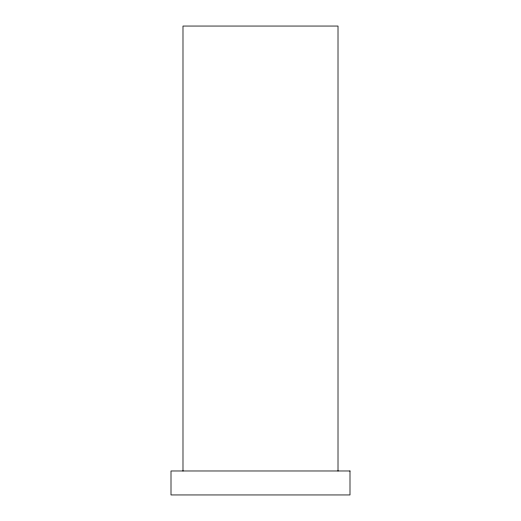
<?xml version="1.0" encoding="UTF-8"?>
<svg xmlns="http://www.w3.org/2000/svg" width="521" height="521" viewBox="0 0 521 521"><rect width="100%" height="100%" fill="white"/><g stroke="black" fill="none" stroke-linecap="round" stroke-linejoin="round"><path stroke-width="0.78" d="M338.012 470.977L338.012 26.05L182.988 26.05L182.988 470.977M349.995 470.977L171.005 470.977L171.005 494.95L349.995 494.95L349.995 470.977"/></g></svg>
